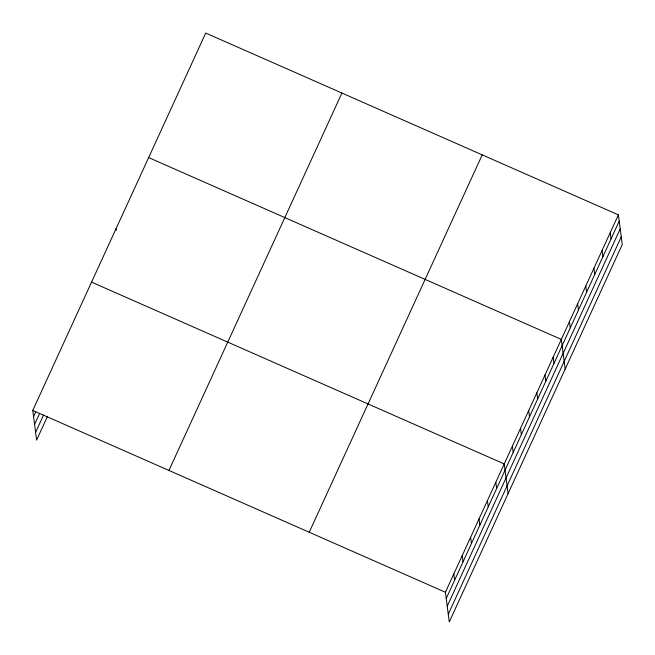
<?xml version="1.0" encoding="UTF-8"?>
<svg xmlns="http://www.w3.org/2000/svg" width="655" height="655" viewBox="0 0 655 655"><rect width="100%" height="100%" fill="white"/><g stroke="black" fill="none" stroke-linecap="round" stroke-linejoin="round"><path stroke-width="0.98" d="M47.528 416.302L36.606 440.135L32.75 410.439L205.727 33.053L618.394 214.865L622.25 244.561L449.273 621.947L445.416 592.251L618.394 214.865M33.561 416.695L35.665 412.11M34.568 424.424L39.611 413.428M35.599 432.398L43.582 414.983M168.933 470.437L341.91 93.051M309.234 532.253L482.211 154.867M446.227 598.506L619.204 221.12M447.226 606.243L620.211 228.857M448.266 614.21L621.243 236.832M148.644 157.585L561.31 339.405L565.167 369.101M91.561 282.125L504.227 463.945L508.083 493.641M32.75 410.439L445.416 592.251M610.239 232.656L611.05 238.911M602.084 250.447L602.895 256.703M593.929 268.239L594.74 274.494M585.775 286.03L586.585 292.286M577.62 303.822L578.431 310.077M569.465 321.613L570.276 327.868M553.156 357.196L553.966 363.451M545.001 374.988L545.812 381.243M536.846 392.779L537.657 399.034M528.691 410.57L529.502 416.826M520.537 428.362L521.347 434.617M512.382 446.153L513.192 452.408M495.827 482.268L496.637 488.524M487.418 500.6L488.237 506.855M479.018 518.932L479.837 525.187M470.617 537.264L471.428 543.519M462.217 555.596L463.028 561.851M453.817 573.919L454.627 580.174M116.025 228.751L116.263 230.544"/></g></svg>
